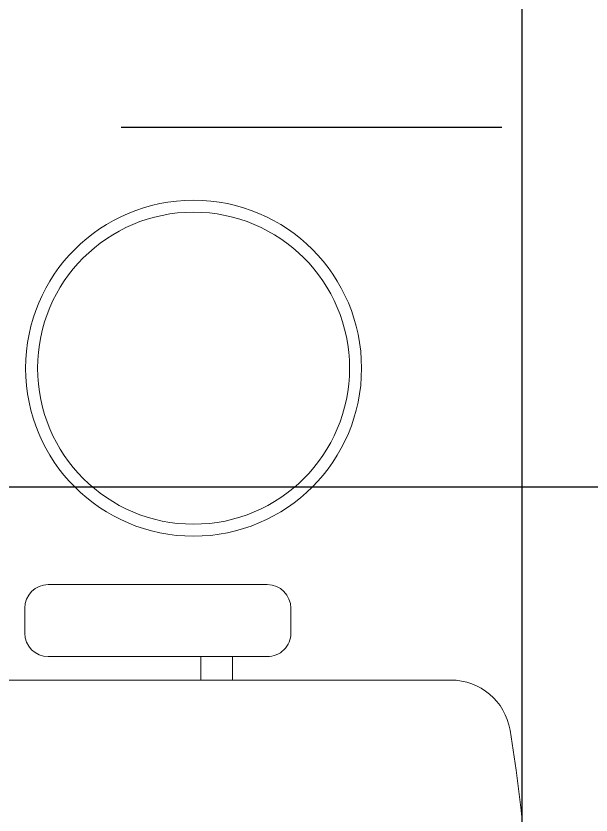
# Model space of a CAD drawing. Header units: inches. Extents: x -246178 to 57169, y -29325 to 19878.
# Drawn here: x 24178 to 24657, y -12274 to -11608 of the extents above; entities that cross this region are included whole.
import ezdxf

# ---------------------------------------------------------------- set-up
doc = ezdxf.new("R2010")
doc.units = ezdxf.units.IN
doc.header["$LTSCALE"] = 25
doc.header["$MEASUREMENT"] = 0
doc.linetypes.add('DASHDOT', pattern=[25.4, 12.7, -6.35, 0, -6.35])
doc.layers.get('0').update_dxf_attribs({"color": 8})
doc.layers.add('00-Ground Floor$0$False Ceiling', color=251, linetype='Continuous')
for name, color, linetype, lineweight in [('00-Ground Floor$0$LOADING', 253, 'Continuous', 5), ('E-LITE-CLNG-CNDT', 6, 'DASHDOT', 35), ('F-ALRM-CLNG-CNDT', 51, 'DASHDOT', 25)]:
    doc.layers.add(name, color=color, linetype=linetype, lineweight=lineweight)

# ---------------------------------------------------------------- blocks, each defined once
blk = doc.blocks.new('00-Ground Floor$0$WM00001-P')
at = {"layer": '00-Ground Floor$0$LOADING'}
for radius in [0.14, 0.13]:
    blk.add_circle((0, 0), radius, dxfattribs=at)
blk = doc.blocks.new('00-Ground Floor$0$GF21018-P')
at = {"color": 0}
for p, q in [((-0.2207, 0.47563), (-0.2207, 0.0675)), ((-0.2806, 0.34221), (-0.25983, 0.34221)), ((-0.30021, 0.32259), (-0.30021, 0.14)), ((-0.24021, 0.32259), (-0.24021, 0.14)), ((-0.24021, 0.29372), (-0.2207, 0.29372)), ((-0.24021, 0.26708), (-0.2207, 0.26708)), ((-0.2806, 0.12039), (-0.25983, 0.12039))]:
    blk.add_line(p, q, dxfattribs=at)
for centre, radius, start, end in [((-0.0001, -0.52948), 1.06948, 80.36712, 99.63288), ((-0.1707, 0.47563), 0.05, 99.63288, 180), ((-0.2806, 0.32259), 0.01962, 90, 180), ((-0.25983, 0.32259), 0.01962, 360, 90), ((-0.2806, 0.14), 0.01962, 180, 270), ((-0.25983, 0.14), 0.01962, 270, 360)]:
    blk.add_arc(centre, radius, start, end, dxfattribs=at)
blk = doc.blocks.new('00-Ground Floor$0$A$Ce9e1c4c3')
at = {"layer": '00-Ground Floor$0$False Ceiling', "color": 254, "linetype": 'Continuous'}
for p, q in [((-75400, -13467.43), (-75400, -10057.43)), ((-76050.49, -12000), (-70550.49, -12000))]:
    blk.add_line(p, q, dxfattribs=at)
blk = doc.blocks.new('00-Ground Floor')
at = {"layer": '00-Ground Floor$0$False Ceiling', "color": 254}
blk.add_blockref('00-Ground Floor$0$A$Ce9e1c4c3', (100000, 0), dxfattribs=at)
at = {"layer": '00-Ground Floor$0$LOADING', "extrusion": (2.33844e-18, -2.24019e-05, -1), "xscale": -1000, "yscale": 1000, "zscale": 1000, "rotation": 89.9999999999996}
blk.add_blockref('00-Ground Floor$0$WM00001-P', (-24326.22, -11901.22, 0.29), dxfattribs=at)
at = {"layer": '00-Ground Floor$0$LOADING', "extrusion": (-7.77426e-06, 2.24021e-05, 1), "xscale": 1000, "yscale": 1000, "zscale": 1000, "rotation": 269.9985892449481}
blk.add_blockref('00-Ground Floor$0$GF21018-P', (24065.06, -12381.79, -0.48), dxfattribs=at)

msp = doc.modelspace()

# ---------------------------------------------------------------- linework, layer by layer
at = {"layer": 'F-ALRM-CLNG-CNDT'}
msp.add_lwpolyline([(26488.56, -11700.71), (22112.82, -11700.71)], dxfattribs=at)

# ---------------------------------------------------------------- block references
at = {"layer": 'E-LITE-CLNG-CNDT'}
msp.add_blockref('00-Ground Floor', (0, 0), dxfattribs=at)

doc.saveas('drawing.dxf')
